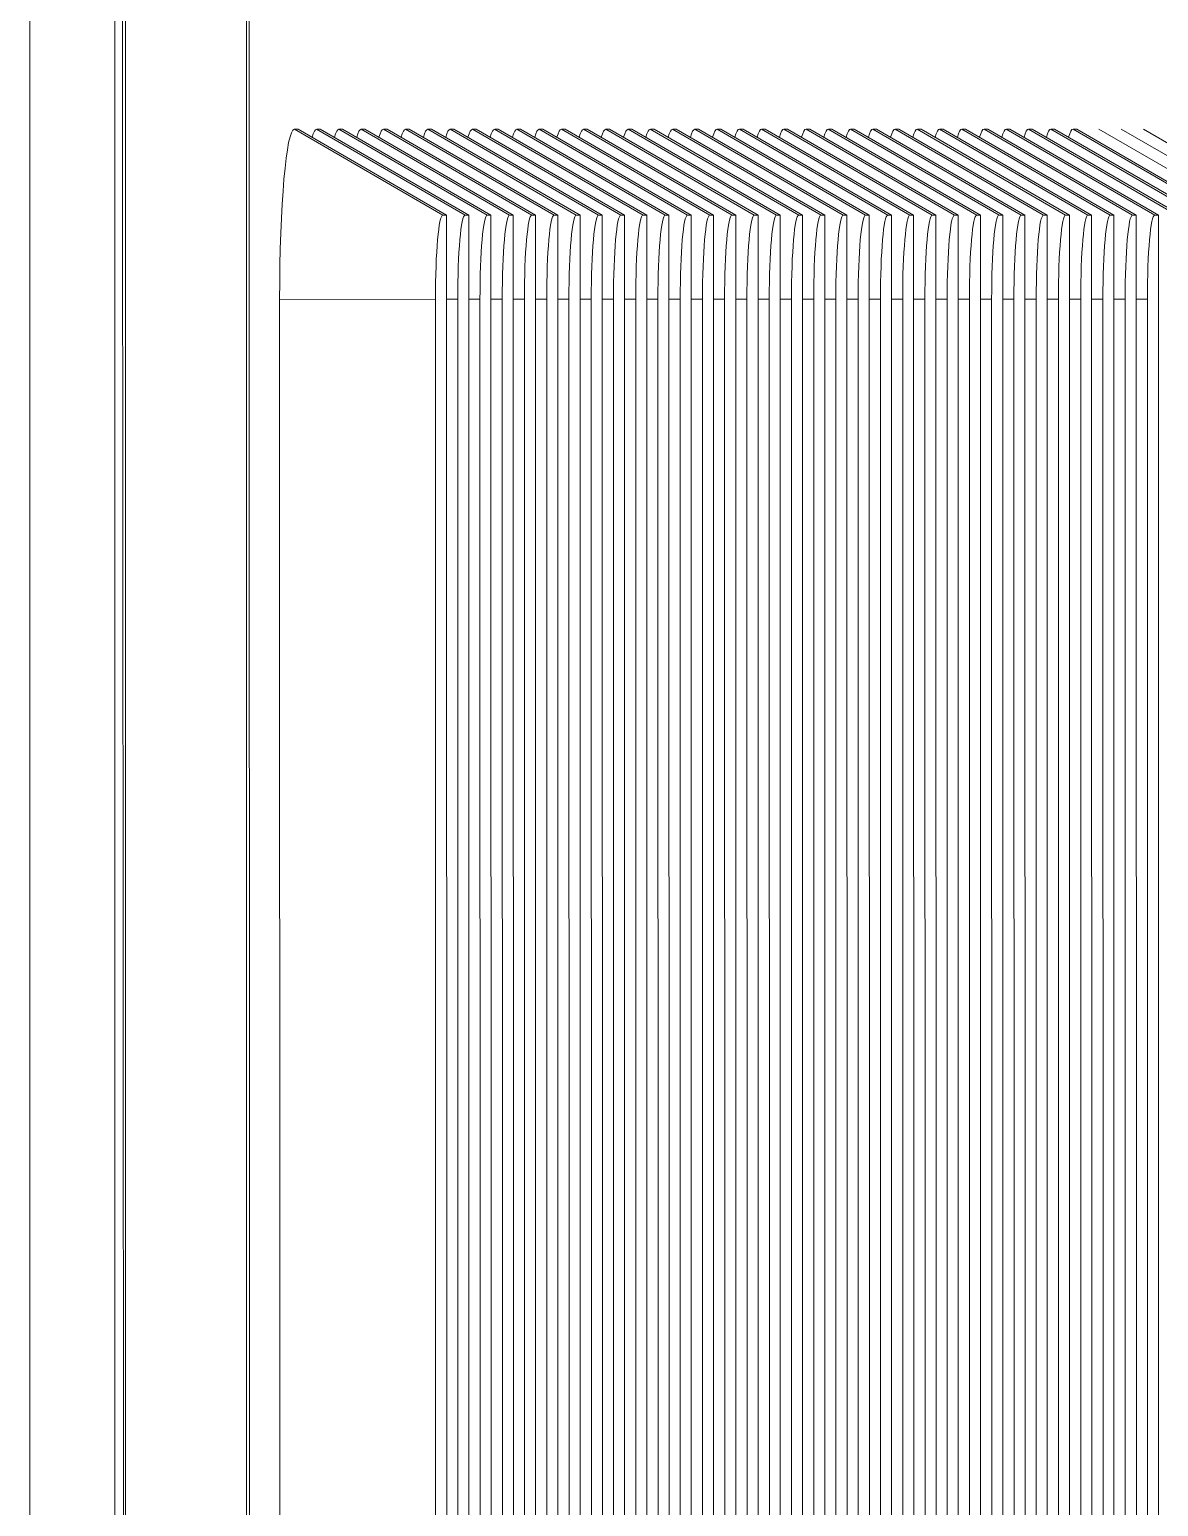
# Model space of a CAD drawing. Header units: millimetres. Extents: x -159872 to 386485, y -250577 to 158966.
# Drawn here: x 371085.5 to 371138.6, y 3021.8 to 3091.3 of the extents above; entities that cross this region are included whole.
import ezdxf

# ---------------------------------------------------------------- set-up
doc = ezdxf.new("R2010")
doc.units = ezdxf.units.MM
doc.layers.add('LDS-equipment-kitchen equipment', color=3, linetype='Continuous', lineweight=13)

# ---------------------------------------------------------------- blocks, each defined once
blk = doc.blocks.new('Group-335')
at = {"layer": 'LDS-equipment-kitchen equipment', "lineweight": 5}
for p, q in [((310422.211, 39403.683), (310422.183, 39704.559)), ((310422.211, 39403.683), (310422.183, 39704.559)), ((310416.519, 39406.523), (310416.492, 39701.719)), ((310416.519, 39406.523), (310416.492, 39701.719)), ((310412, 39701.463), (310412.027, 39406.775)), ((310412, 39701.463), (310412.027, 39406.775)), ((310416.016, 39406.775), (310415.989, 39701.463)), ((310416.016, 39406.775), (310415.989, 39701.463)), ((310422.341, 39411.919), (310422.315, 39696.32)), ((310422.341, 39411.919), (310422.315, 39696.32)), ((310431.428, 39540.08), (310424.449, 39544.122)), ((310431.428, 39540.08), (310424.449, 39544.122)), ((310424.455, 39544.122), (310424.627, 39544.122)), ((310424.455, 39544.122), (310424.627, 39544.122)), ((310431.604, 39540.08), (310424.622, 39544.122)), ((310431.604, 39540.08), (310424.622, 39544.122)), ((310432.475, 39540.08), (310425.493, 39544.122)), ((310432.475, 39540.08), (310425.493, 39544.122)), ((310425.499, 39544.122), (310425.675, 39544.122)), ((310425.499, 39544.122), (310425.675, 39544.122)), ((310432.647, 39540.08), (310425.669, 39544.122)), ((310432.647, 39540.08), (310425.669, 39544.122)), ((310433.519, 39540.08), (310426.541, 39544.122)), ((310433.519, 39540.08), (310426.541, 39544.122)), ((310426.546, 39544.122), (310426.722, 39544.122)), ((310426.546, 39544.122), (310426.722, 39544.122)), ((310433.691, 39540.08), (310426.716, 39544.122)), ((310433.691, 39540.08), (310426.716, 39544.122)), ((310434.567, 39540.08), (310427.588, 39544.123)), ((310434.567, 39540.08), (310427.588, 39544.123)), ((310427.593, 39544.123), (310427.766, 39544.123)), ((310427.593, 39544.123), (310427.766, 39544.123)), ((310434.739, 39540.08), (310427.76, 39544.123)), ((310434.739, 39540.08), (310427.76, 39544.123)), ((310435.607, 39540.08), (310428.632, 39544.123)), ((310435.607, 39540.08), (310428.632, 39544.123)), ((310428.633, 39544.123), (310428.813, 39544.123)), ((310428.633, 39544.123), (310428.813, 39544.123)), ((310435.786, 39540.08), (310428.808, 39544.123)), ((310435.786, 39540.08), (310428.808, 39544.123)), ((310436.657, 39540.081), (310429.679, 39544.123)), ((310436.657, 39540.081), (310429.679, 39544.123)), ((310429.681, 39544.123), (310429.857, 39544.123)), ((310429.681, 39544.123), (310429.857, 39544.123)), ((310436.833, 39540.081), (310429.851, 39544.123)), ((310436.833, 39540.081), (310429.851, 39544.123)), ((310437.701, 39540.081), (310430.723, 39544.123)), ((310437.701, 39540.081), (310430.723, 39544.123)), ((310430.728, 39544.123), (310430.904, 39544.123)), ((310430.728, 39544.123), (310430.904, 39544.123)), ((310437.877, 39540.081), (310430.898, 39544.123)), ((310437.877, 39540.081), (310430.898, 39544.123)), ((310438.749, 39540.081), (310431.77, 39544.123)), ((310438.749, 39540.081), (310431.77, 39544.123)), ((310431.775, 39544.123), (310431.952, 39544.123)), ((310431.775, 39544.123), (310431.952, 39544.123)), ((310438.924, 39540.081), (310431.946, 39544.123)), ((310438.924, 39540.081), (310431.946, 39544.123)), ((310439.796, 39540.081), (310432.818, 39544.123)), ((310439.796, 39540.081), (310432.818, 39544.123)), ((310432.823, 39544.123), (310432.995, 39544.123)), ((310432.823, 39544.123), (310432.995, 39544.123)), ((310439.968, 39540.081), (310432.99, 39544.123)), ((310439.968, 39540.081), (310432.99, 39544.123)), ((310440.84, 39540.081), (310433.861, 39544.123)), ((310440.84, 39540.081), (310433.861, 39544.123)), ((310433.867, 39544.123), (310434.043, 39544.123)), ((310433.867, 39544.123), (310434.043, 39544.123)), ((310441.016, 39540.081), (310434.037, 39544.123)), ((310441.016, 39540.081), (310434.037, 39544.123)), ((310441.884, 39540.081), (310434.909, 39544.123)), ((310441.884, 39540.081), (310434.909, 39544.123)), ((310434.91, 39544.123), (310435.087, 39544.123)), ((310434.91, 39544.123), (310435.087, 39544.123)), ((310442.059, 39540.081), (310435.081, 39544.123)), ((310442.059, 39540.081), (310435.081, 39544.123)), ((310442.931, 39540.081), (310435.953, 39544.123)), ((310442.931, 39540.081), (310435.953, 39544.123)), ((310435.958, 39544.123), (310436.134, 39544.123)), ((310435.958, 39544.123), (310436.134, 39544.123)), ((310443.103, 39540.081), (310436.128, 39544.123)), ((310443.103, 39540.081), (310436.128, 39544.123)), ((310443.978, 39540.081), (310437, 39544.123)), ((310443.978, 39540.081), (310437, 39544.123)), ((310437.005, 39544.123), (310437.178, 39544.123)), ((310437.005, 39544.123), (310437.178, 39544.123)), ((310444.154, 39540.081), (310437.172, 39544.123)), ((310444.154, 39540.081), (310437.172, 39544.123)), ((310445.026, 39540.081), (310438.044, 39544.123)), ((310445.026, 39540.081), (310438.044, 39544.123)), ((310438.046, 39544.123), (310438.225, 39544.124)), ((310438.046, 39544.123), (310438.225, 39544.124)), ((310445.198, 39540.081), (310438.219, 39544.124)), ((310445.198, 39540.081), (310438.219, 39544.124)), ((310446.066, 39540.081), (310439.091, 39544.124)), ((310446.066, 39540.081), (310439.091, 39544.124)), ((310439.096, 39544.124), (310439.272, 39544.124)), ((310439.096, 39544.124), (310439.272, 39544.124)), ((310446.245, 39540.081), (310439.267, 39544.124)), ((310446.245, 39540.081), (310439.267, 39544.124)), ((310447.117, 39540.081), (310440.138, 39544.124)), ((310447.117, 39540.081), (310440.138, 39544.124)), ((310440.144, 39544.124), (310440.316, 39544.124)), ((310440.144, 39544.124), (310440.316, 39544.124)), ((310447.286, 39540.081), (310440.311, 39544.124)), ((310447.286, 39540.081), (310440.311, 39544.124)), ((310448.161, 39540.082), (310441.182, 39544.124)), ((310448.161, 39540.082), (310441.182, 39544.124)), ((310441.188, 39544.124), (310441.364, 39544.124)), ((310441.188, 39544.124), (310441.364, 39544.124)), ((310448.337, 39540.082), (310441.358, 39544.124)), ((310448.337, 39540.082), (310441.358, 39544.124)), ((310449.208, 39540.082), (310442.23, 39544.124)), ((310449.208, 39540.082), (310442.23, 39544.124)), ((310442.235, 39544.124), (310442.408, 39544.124)), ((310442.235, 39544.124), (310442.408, 39544.124)), ((310449.38, 39540.082), (310442.402, 39544.124)), ((310449.38, 39540.082), (310442.402, 39544.124)), ((310450.252, 39540.082), (310443.274, 39544.124)), ((310450.252, 39540.082), (310443.274, 39544.124)), ((310443.279, 39544.124), (310443.455, 39544.124)), ((310443.279, 39544.124), (310443.455, 39544.124)), ((310450.428, 39540.082), (310443.449, 39544.124)), ((310450.428, 39540.082), (310443.449, 39544.124)), ((310451.299, 39540.082), (310444.321, 39544.124)), ((310451.299, 39540.082), (310444.321, 39544.124)), ((310444.323, 39544.124), (310444.502, 39544.124)), ((310444.323, 39544.124), (310444.502, 39544.124)), ((310451.475, 39540.082), (310444.496, 39544.124)), ((310451.475, 39540.082), (310444.496, 39544.124)), ((310452.343, 39540.082), (310445.368, 39544.124)), ((310452.343, 39540.082), (310445.368, 39544.124)), ((310445.373, 39544.124), (310445.546, 39544.124)), ((310445.373, 39544.124), (310445.546, 39544.124)), ((310452.519, 39540.082), (310445.54, 39544.124)), ((310452.519, 39540.082), (310445.54, 39544.124)), ((310453.39, 39540.082), (310446.412, 39544.124)), ((310453.39, 39540.082), (310446.412, 39544.124)), ((310446.417, 39544.124), (310446.593, 39544.124)), ((310446.417, 39544.124), (310446.593, 39544.124)), ((310453.563, 39540.082), (310446.588, 39544.124)), ((310453.563, 39540.082), (310446.588, 39544.124)), ((310454.438, 39540.082), (310447.459, 39544.124)), ((310454.438, 39540.082), (310447.459, 39544.124)), ((310447.465, 39544.124), (310447.637, 39544.124)), ((310447.465, 39544.124), (310447.637, 39544.124)), ((310454.61, 39540.082), (310447.632, 39544.124)), ((310454.61, 39540.082), (310447.632, 39544.124)), ((310455.478, 39540.082), (310448.503, 39544.124)), ((310455.478, 39540.082), (310448.503, 39544.124)), ((310448.505, 39544.124), (310448.685, 39544.124)), ((310448.505, 39544.124), (310448.685, 39544.124)), ((310455.657, 39540.082), (310448.679, 39544.124)), ((310455.657, 39540.082), (310448.679, 39544.124)), ((310456.529, 39540.082), (310449.551, 39544.125)), ((310456.529, 39540.082), (310449.551, 39544.125)), ((310449.556, 39544.125), (310449.728, 39544.125)), ((310449.556, 39544.125), (310449.728, 39544.125)), ((310456.705, 39540.082), (310449.723, 39544.125)), ((310456.705, 39540.082), (310449.723, 39544.125)), ((310457.576, 39540.082), (310450.594, 39544.125)), ((310457.576, 39540.082), (310450.594, 39544.125)), ((310450.6, 39544.125), (310450.776, 39544.125)), ((310450.6, 39544.125), (310450.776, 39544.125)), ((310457.749, 39540.082), (310450.77, 39544.125)), ((310457.749, 39540.082), (310450.77, 39544.125)), ((310458.62, 39540.083), (310451.642, 39544.125)), ((310458.62, 39540.083), (310451.642, 39544.125)), ((310451.647, 39544.125), (310451.823, 39544.125)), ((310451.647, 39544.125), (310451.823, 39544.125)), ((310458.796, 39540.083), (310451.817, 39544.125)), ((310458.796, 39540.083), (310451.817, 39544.125)), ((310459.668, 39540.083), (310452.689, 39544.125)), ((310459.668, 39540.083), (310452.689, 39544.125)), ((310452.694, 39544.125), (310452.867, 39544.125)), ((310452.694, 39544.125), (310452.867, 39544.125)), ((310459.84, 39540.083), (310452.861, 39544.125)), ((310459.84, 39540.083), (310452.861, 39544.125)), ((310460.708, 39540.083), (310453.733, 39544.125)), ((310460.708, 39540.083), (310453.733, 39544.125)), ((310453.738, 39544.125), (310453.914, 39544.125)), ((310453.738, 39544.125), (310453.914, 39544.125)), ((310460.887, 39540.083), (310453.909, 39544.125)), ((310460.887, 39540.083), (310453.909, 39544.125)), ((310461.755, 39540.083), (310454.78, 39544.125)), ((310461.755, 39540.083), (310454.78, 39544.125)), ((310454.782, 39544.125), (310454.958, 39544.125)), ((310454.782, 39544.125), (310454.958, 39544.125)), ((310461.928, 39540.083), (310454.952, 39544.125)), ((310461.928, 39540.083), (310454.952, 39544.125)), ((310462.803, 39540.083), (310455.824, 39544.125)), ((310462.803, 39540.083), (310455.824, 39544.125)), ((310455.829, 39544.125), (310456.006, 39544.125)), ((310455.829, 39544.125), (310456.006, 39544.125)), ((310462.975, 39540.083), (310456, 39544.125)), ((310462.975, 39540.083), (310456, 39544.125)), ((310463.85, 39540.083), (310456.871, 39544.125)), ((310463.85, 39540.083), (310456.871, 39544.125)), ((310456.877, 39544.125), (310457.053, 39544.125)), ((310456.877, 39544.125), (310457.053, 39544.125)), ((310464.026, 39540.083), (310457.047, 39544.125)), ((310464.026, 39540.083), (310457.047, 39544.125)), ((310464.897, 39540.083), (310457.919, 39544.125)), ((310464.897, 39540.083), (310457.919, 39544.125)), ((310457.924, 39544.125), (310458.097, 39544.125)), ((310457.924, 39544.125), (310458.097, 39544.125)), ((310465.069, 39540.083), (310458.091, 39544.125)), ((310465.069, 39540.083), (310458.091, 39544.125)), ((310465.941, 39540.083), (310458.963, 39544.125)), ((310465.941, 39540.083), (310458.963, 39544.125)), ((310458.964, 39544.125), (310459.144, 39544.125)), ((310458.964, 39544.125), (310459.144, 39544.125)), ((310466.117, 39540.083), (310459.138, 39544.125)), ((310466.117, 39540.083), (310459.138, 39544.125)), ((310466.985, 39540.083), (310460.01, 39544.126)), ((310466.985, 39540.083), (310460.01, 39544.126)), ((310460.015, 39544.126), (310460.188, 39544.126)), ((310460.015, 39544.126), (310460.188, 39544.126)), ((310467.161, 39540.083), (310460.182, 39544.126)), ((310467.161, 39540.083), (310460.182, 39544.126)), ((310468.032, 39540.083), (310461.054, 39544.126)), ((310468.032, 39540.083), (310461.054, 39544.126)), ((310461.059, 39544.126), (310461.235, 39544.126)), ((310461.059, 39544.126), (310461.235, 39544.126)), ((310468.205, 39540.083), (310461.229, 39544.126)), ((310468.205, 39540.083), (310461.229, 39544.126)), ((310469.252, 39540.084), (310462.273, 39544.126)), ((310469.252, 39540.084), (310462.273, 39544.126)), ((310470.299, 39540.084), (310463.321, 39544.126)), ((310470.299, 39540.084), (310463.321, 39544.126)), ((310471.346, 39540.084), (310464.368, 39544.126)), ((310471.346, 39540.084), (310464.368, 39544.126)), ((310431.428, 39540.08), (310431.604, 39540.08)), ((310431.428, 39540.08), (310431.604, 39540.08)), ((310431.604, 39540.08), (310431.613, 39443.161)), ((310431.604, 39540.08), (310431.613, 39443.161)), ((310432.475, 39540.08), (310432.648, 39540.08)), ((310432.475, 39540.08), (310432.648, 39540.08)), ((310432.647, 39540.08), (310432.656, 39443.161)), ((310432.647, 39540.08), (310432.656, 39443.161)), ((310433.519, 39540.08), (310433.695, 39540.08)), ((310433.519, 39540.08), (310433.695, 39540.08)), ((310433.691, 39540.08), (310433.7, 39443.161)), ((310433.691, 39540.08), (310433.7, 39443.161)), ((310434.567, 39540.08), (310434.739, 39540.08)), ((310434.567, 39540.08), (310434.739, 39540.08)), ((310434.739, 39540.08), (310434.748, 39443.161)), ((310434.739, 39540.08), (310434.748, 39443.161)), ((310435.607, 39540.08), (310435.787, 39540.08)), ((310435.607, 39540.08), (310435.787, 39540.08)), ((310435.786, 39540.08), (310435.795, 39443.161)), ((310435.786, 39540.08), (310435.795, 39443.161)), ((310436.657, 39540.081), (310436.834, 39540.081)), ((310436.657, 39540.081), (310436.834, 39540.081)), ((310436.833, 39540.081), (310436.842, 39443.161)), ((310436.833, 39540.081), (310436.842, 39443.161)), ((310437.701, 39540.081), (310437.878, 39540.081)), ((310437.701, 39540.081), (310437.878, 39540.081)), ((310437.877, 39540.081), (310437.886, 39443.161)), ((310437.877, 39540.081), (310437.886, 39443.161)), ((310438.749, 39540.081), (310438.925, 39540.081)), ((310438.749, 39540.081), (310438.925, 39540.081)), ((310438.924, 39540.081), (310438.933, 39443.161)), ((310438.924, 39540.081), (310438.933, 39443.161)), ((310439.796, 39540.081), (310439.969, 39540.081)), ((310439.796, 39540.081), (310439.969, 39540.081)), ((310439.968, 39540.081), (310439.977, 39443.161)), ((310439.968, 39540.081), (310439.977, 39443.161)), ((310440.84, 39540.081), (310441.016, 39540.081)), ((310440.84, 39540.081), (310441.016, 39540.081)), ((310441.016, 39540.081), (310441.025, 39443.162)), ((310441.016, 39540.081), (310441.025, 39443.162)), ((310441.884, 39540.081), (310442.06, 39540.081)), ((310441.884, 39540.081), (310442.06, 39540.081)), ((310442.059, 39540.081), (310442.068, 39443.162)), ((310442.059, 39540.081), (310442.068, 39443.162)), ((310442.931, 39540.081), (310443.108, 39540.081)), ((310442.931, 39540.081), (310443.108, 39540.081)), ((310443.103, 39540.081), (310443.112, 39443.162)), ((310443.103, 39540.081), (310443.112, 39443.162)), ((310443.978, 39540.081), (310444.155, 39540.081)), ((310443.978, 39540.081), (310444.155, 39540.081)), ((310444.154, 39540.081), (310444.163, 39443.162)), ((310444.154, 39540.081), (310444.163, 39443.162)), ((310445.026, 39540.081), (310445.198, 39540.081)), ((310445.026, 39540.081), (310445.198, 39540.081)), ((310445.198, 39540.081), (310445.207, 39443.162)), ((310445.198, 39540.081), (310445.207, 39443.162)), ((310446.066, 39540.081), (310446.246, 39540.081)), ((310446.066, 39540.081), (310446.246, 39540.081)), ((310446.245, 39540.081), (310446.254, 39443.162)), ((310446.245, 39540.081), (310446.254, 39443.162)), ((310447.117, 39540.081), (310447.29, 39540.081)), ((310447.117, 39540.081), (310447.29, 39540.081)), ((310447.286, 39540.081), (310447.294, 39443.162)), ((310447.286, 39540.081), (310447.294, 39443.162)), ((310448.161, 39540.082), (310448.337, 39540.082)), ((310448.161, 39540.082), (310448.337, 39540.082)), ((310448.337, 39540.082), (310448.345, 39443.162)), ((310448.337, 39540.082), (310448.345, 39443.162)), ((310449.208, 39540.082), (310449.385, 39540.082)), ((310449.208, 39540.082), (310449.385, 39540.082)), ((310449.38, 39540.082), (310449.389, 39443.162)), ((310449.38, 39540.082), (310449.389, 39443.162)), ((310450.252, 39540.082), (310450.429, 39540.082)), ((310450.252, 39540.082), (310450.429, 39540.082)), ((310450.428, 39540.082), (310450.437, 39443.162)), ((310450.428, 39540.082), (310450.437, 39443.162)), ((310451.299, 39540.082), (310451.476, 39540.082)), ((310451.299, 39540.082), (310451.476, 39540.082)), ((310451.475, 39540.082), (310451.484, 39443.162)), ((310451.475, 39540.082), (310451.484, 39443.162)), ((310452.343, 39540.082), (310452.52, 39540.082)), ((310452.343, 39540.082), (310452.52, 39540.082)), ((310452.519, 39540.082), (310452.528, 39443.163)), ((310452.519, 39540.082), (310452.528, 39443.163)), ((310453.39, 39540.082), (310453.567, 39540.082)), ((310453.39, 39540.082), (310453.567, 39540.082)), ((310453.563, 39540.082), (310453.572, 39443.163)), ((310453.563, 39540.082), (310453.572, 39443.163)), ((310454.438, 39540.082), (310454.61, 39540.082)), ((310454.438, 39540.082), (310454.61, 39540.082)), ((310454.61, 39540.082), (310454.619, 39443.163)), ((310454.61, 39540.082), (310454.619, 39443.163)), ((310455.478, 39540.082), (310455.658, 39540.082)), ((310455.478, 39540.082), (310455.658, 39540.082)), ((310455.657, 39540.082), (310455.666, 39443.163)), ((310455.657, 39540.082), (310455.666, 39443.163)), ((310456.529, 39540.082), (310456.706, 39540.082)), ((310456.529, 39540.082), (310456.706, 39540.082)), ((310456.705, 39540.082), (310456.714, 39443.163)), ((310456.705, 39540.082), (310456.714, 39443.163)), ((310457.576, 39540.082), (310457.749, 39540.082)), ((310457.576, 39540.082), (310457.749, 39540.082)), ((310457.749, 39540.082), (310457.758, 39443.163)), ((310457.749, 39540.082), (310457.758, 39443.163)), ((310458.62, 39540.083), (310458.797, 39540.083)), ((310458.62, 39540.083), (310458.797, 39540.083)), ((310458.796, 39540.083), (310458.805, 39443.163)), ((310458.796, 39540.083), (310458.805, 39443.163)), ((310459.668, 39540.083), (310459.84, 39540.083)), ((310459.668, 39540.083), (310459.84, 39540.083)), ((310459.84, 39540.083), (310459.849, 39443.163)), ((310459.84, 39540.083), (310459.849, 39443.163)), ((310460.708, 39540.083), (310460.888, 39540.083)), ((310460.708, 39540.083), (310460.888, 39540.083)), ((310460.887, 39540.083), (310460.896, 39443.163)), ((310460.887, 39540.083), (310460.896, 39443.163)), ((310461.755, 39540.083), (310461.932, 39540.083)), ((310461.755, 39540.083), (310461.932, 39540.083)), ((310461.928, 39540.083), (310461.936, 39443.163)), ((310461.928, 39540.083), (310461.936, 39443.163)), ((310462.803, 39540.083), (310462.979, 39540.083)), ((310462.803, 39540.083), (310462.979, 39540.083)), ((310462.975, 39540.083), (310462.984, 39443.164)), ((310462.975, 39540.083), (310462.984, 39443.164)), ((310463.85, 39540.083), (310464.026, 39540.083)), ((310463.85, 39540.083), (310464.026, 39540.083)), ((310464.026, 39540.083), (310464.035, 39443.164)), ((310464.026, 39540.083), (310464.035, 39443.164)), ((310464.897, 39540.083), (310465.07, 39540.083)), ((310464.897, 39540.083), (310465.07, 39540.083)), ((310465.069, 39540.083), (310465.078, 39443.164)), ((310465.069, 39540.083), (310465.078, 39443.164)), ((310423.764, 39447.121), (310423.756, 39536.121)), ((310423.764, 39447.121), (310423.756, 39536.121)), ((310431.08, 39536.12), (310423.756, 39536.119)), ((310431.08, 39536.12), (310423.756, 39536.119)), ((310431.089, 39447.122), (310431.08, 39536.121)), ((310431.089, 39447.122), (310431.08, 39536.121)), ((310432.128, 39536.12), (310431.606, 39536.12)), ((310432.128, 39536.12), (310431.606, 39536.12)), ((310432.136, 39447.122), (310432.128, 39536.121)), ((310432.136, 39447.122), (310432.128, 39536.121)), ((310433.175, 39536.12), (310432.649, 39536.12)), ((310433.175, 39536.12), (310432.649, 39536.12)), ((310433.183, 39447.122), (310433.175, 39536.122)), ((310433.183, 39447.122), (310433.175, 39536.122)), ((310434.222, 39536.12), (310433.696, 39536.12)), ((310434.222, 39536.12), (310433.696, 39536.12)), ((310434.23, 39447.122), (310434.222, 39536.122)), ((310434.23, 39447.122), (310434.222, 39536.122)), ((310435.262, 39536.12), (310434.74, 39536.12)), ((310435.262, 39536.12), (310434.74, 39536.12)), ((310435.271, 39447.122), (310435.262, 39536.122)), ((310435.271, 39447.122), (310435.262, 39536.122)), ((310436.313, 39536.12), (310435.788, 39536.12)), ((310436.313, 39536.12), (310435.788, 39536.12)), ((310436.322, 39447.122), (310436.313, 39536.122)), ((310436.322, 39447.122), (310436.313, 39536.122)), ((310437.357, 39536.121), (310436.835, 39536.12)), ((310437.357, 39536.121), (310436.835, 39536.12)), ((310437.366, 39447.123), (310437.357, 39536.122)), ((310437.366, 39447.123), (310437.357, 39536.122)), ((310438.405, 39536.121), (310437.879, 39536.121)), ((310438.405, 39536.121), (310437.879, 39536.121)), ((310438.413, 39447.123), (310438.405, 39536.122)), ((310438.413, 39447.123), (310438.405, 39536.122)), ((310439.452, 39536.121), (310438.926, 39536.121)), ((310439.452, 39536.121), (310438.926, 39536.121)), ((310439.46, 39447.123), (310439.452, 39536.122)), ((310439.46, 39447.123), (310439.452, 39536.122)), ((310440.496, 39536.121), (310439.97, 39536.121)), ((310440.496, 39536.121), (310439.97, 39536.121)), ((310440.504, 39447.123), (310440.496, 39536.122)), ((310440.504, 39447.123), (310440.496, 39536.122)), ((310441.54, 39536.121), (310441.017, 39536.121)), ((310441.54, 39536.121), (310441.017, 39536.121)), ((310441.548, 39447.123), (310441.54, 39536.122)), ((310441.548, 39447.123), (310441.54, 39536.122)), ((310442.587, 39536.121), (310442.061, 39536.121)), ((310442.587, 39536.121), (310442.061, 39536.121)), ((310442.595, 39447.123), (310442.587, 39536.122)), ((310442.595, 39447.123), (310442.587, 39536.122)), ((310443.634, 39536.121), (310443.108, 39536.121)), ((310443.634, 39536.121), (310443.108, 39536.121)), ((310443.643, 39447.123), (310443.634, 39536.122)), ((310443.643, 39447.123), (310443.634, 39536.122)), ((310444.675, 39536.121), (310444.156, 39536.121)), ((310444.675, 39536.121), (310444.156, 39536.121)), ((310444.683, 39447.123), (310444.675, 39536.123)), ((310444.683, 39447.123), (310444.675, 39536.123)), ((310445.726, 39536.121), (310445.2, 39536.121)), ((310445.726, 39536.121), (310445.2, 39536.121)), ((310445.734, 39447.123), (310445.726, 39536.123)), ((310445.734, 39447.123), (310445.726, 39536.123)), ((310446.773, 39536.121), (310446.247, 39536.121)), ((310446.773, 39536.121), (310446.247, 39536.121)), ((310446.781, 39447.123), (310446.773, 39536.123)), ((310446.781, 39447.123), (310446.773, 39536.123)), ((310447.817, 39536.121), (310447.291, 39536.121)), ((310447.817, 39536.121), (310447.291, 39536.121)), ((310447.825, 39447.123), (310447.817, 39536.123)), ((310447.825, 39447.123), (310447.817, 39536.123)), ((310448.864, 39536.122), (310448.338, 39536.122)), ((310448.864, 39536.122), (310448.338, 39536.122)), ((310448.872, 39447.124), (310448.864, 39536.123)), ((310448.872, 39447.124), (310448.864, 39536.123)), ((310449.904, 39536.122), (310449.386, 39536.122)), ((310449.904, 39536.122), (310449.386, 39536.122)), ((310449.913, 39447.124), (310449.904, 39536.123)), ((310449.913, 39447.124), (310449.904, 39536.123)), ((310450.952, 39536.122), (310450.43, 39536.122)), ((310450.952, 39536.122), (310450.43, 39536.122)), ((310450.96, 39447.124), (310450.952, 39536.123)), ((310450.96, 39447.124), (310450.952, 39536.123)), ((310452.002, 39536.122), (310451.476, 39536.122)), ((310452.002, 39536.122), (310451.476, 39536.122)), ((310452.011, 39447.124), (310452.002, 39536.123)), ((310452.011, 39447.124), (310452.002, 39536.123)), ((310453.046, 39536.122), (310452.52, 39536.122)), ((310453.046, 39536.122), (310452.52, 39536.122)), ((310453.054, 39447.124), (310453.046, 39536.123)), ((310453.054, 39447.124), (310453.046, 39536.123)), ((310454.094, 39536.122), (310453.568, 39536.122)), ((310454.094, 39536.122), (310453.568, 39536.122)), ((310454.102, 39447.124), (310454.094, 39536.123)), ((310454.102, 39447.124), (310454.094, 39536.123)), ((310455.138, 39536.122), (310454.612, 39536.122)), ((310455.138, 39536.122), (310454.612, 39536.122)), ((310455.146, 39447.124), (310455.138, 39536.124)), ((310455.146, 39447.124), (310455.138, 39536.124)), ((310456.181, 39536.122), (310455.659, 39536.122)), ((310456.181, 39536.122), (310455.659, 39536.122)), ((310456.19, 39447.124), (310456.181, 39536.124)), ((310456.19, 39447.124), (310456.181, 39536.124)), ((310457.229, 39536.122), (310456.707, 39536.122)), ((310457.229, 39536.122), (310456.707, 39536.122)), ((310457.237, 39447.124), (310457.229, 39536.124)), ((310457.237, 39447.124), (310457.229, 39536.124)), ((310458.276, 39536.122), (310457.75, 39536.122)), ((310458.276, 39536.122), (310457.75, 39536.122)), ((310458.284, 39447.124), (310458.276, 39536.124)), ((310458.284, 39447.124), (310458.276, 39536.124)), ((310459.323, 39536.123), (310458.797, 39536.122)), ((310459.323, 39536.123), (310458.797, 39536.122)), ((310459.331, 39447.125), (310459.323, 39536.124)), ((310459.331, 39447.125), (310459.323, 39536.124)), ((310460.367, 39536.123), (310459.841, 39536.123)), ((310460.367, 39536.123), (310459.841, 39536.123)), ((310460.375, 39447.125), (310460.367, 39536.124)), ((310460.375, 39447.125), (310460.367, 39536.124)), ((310461.415, 39536.123), (310460.889, 39536.123)), ((310461.415, 39536.123), (310460.889, 39536.123)), ((310461.423, 39447.125), (310461.415, 39536.124)), ((310461.423, 39447.125), (310461.415, 39536.124)), ((310462.458, 39536.123), (310461.933, 39536.123)), ((310462.458, 39536.123), (310461.933, 39536.123)), ((310462.467, 39447.125), (310462.458, 39536.124)), ((310462.467, 39447.125), (310462.458, 39536.124)), ((310463.506, 39536.123), (310462.98, 39536.123)), ((310463.506, 39536.123), (310462.98, 39536.123)), ((310463.514, 39447.125), (310463.506, 39536.124)), ((310463.514, 39447.125), (310463.506, 39536.124)), ((310464.55, 39536.123), (310464.027, 39536.123)), ((310464.55, 39536.123), (310464.027, 39536.123)), ((310464.558, 39447.125), (310464.55, 39536.124)), ((310464.558, 39447.125), (310464.55, 39536.124))]:
    blk.add_line(p, q, dxfattribs=at)
at = {"layer": 'LDS-equipment-kitchen equipment', "lineweight": 5, "transparency": 33554687}
for points in [[(310416.392, 39517.212), (310416.365, 39541.818), (310416.363, 39566.421), (310416.385, 39591.027)], [(310416.392, 39517.212), (310416.365, 39541.818), (310416.363, 39566.421), (310416.385, 39591.027)], [(310423.756, 39536.119), (310423.756, 39540.536), (310424.069, 39544.12), (310424.45, 39544.12)], [(310423.756, 39536.119), (310423.756, 39540.536), (310424.069, 39544.12), (310424.45, 39544.12)], [(310425.288, 39543.74), (310425.359, 39543.994), (310425.422, 39544.121), (310425.5, 39544.121)], [(310425.288, 39543.74), (310425.359, 39543.994), (310425.422, 39544.121), (310425.5, 39544.121)], [(310426.332, 39543.74), (310426.403, 39543.994), (310426.473, 39544.121), (310426.547, 39544.121)], [(310426.332, 39543.74), (310426.403, 39543.994), (310426.473, 39544.121), (310426.547, 39544.121)], [(310427.38, 39543.74), (310427.45, 39543.994), (310427.517, 39544.121), (310427.595, 39544.121)], [(310427.38, 39543.74), (310427.45, 39543.994), (310427.517, 39544.121), (310427.595, 39544.121)], [(310428.424, 39543.74), (310428.494, 39543.994), (310428.565, 39544.121), (310428.639, 39544.121)], [(310428.424, 39543.74), (310428.494, 39543.994), (310428.565, 39544.121), (310428.639, 39544.121)], [(310429.471, 39543.74), (310429.541, 39543.994), (310429.612, 39544.121), (310429.686, 39544.121)], [(310429.471, 39543.74), (310429.541, 39543.994), (310429.612, 39544.121), (310429.686, 39544.121)], [(310430.515, 39543.74), (310430.589, 39543.994), (310430.652, 39544.121), (310430.73, 39544.121)], [(310430.515, 39543.74), (310430.589, 39543.994), (310430.652, 39544.121), (310430.73, 39544.121)], [(310431.562, 39543.74), (310431.632, 39543.994), (310431.699, 39544.121), (310431.777, 39544.121)], [(310431.562, 39543.74), (310431.632, 39543.994), (310431.699, 39544.121), (310431.777, 39544.121)], [(310432.609, 39543.741), (310432.68, 39543.995), (310432.75, 39544.121), (310432.824, 39544.121)], [(310432.609, 39543.741), (310432.68, 39543.995), (310432.75, 39544.121), (310432.824, 39544.121)], [(310433.65, 39543.741), (310433.724, 39543.995), (310433.791, 39544.122), (310433.868, 39544.122)], [(310433.65, 39543.741), (310433.724, 39543.995), (310433.791, 39544.122), (310433.868, 39544.122)], [(310434.701, 39543.741), (310434.771, 39543.995), (310434.842, 39544.122), (310434.916, 39544.122)], [(310434.701, 39543.741), (310434.771, 39543.995), (310434.842, 39544.122), (310434.916, 39544.122)], [(310435.748, 39543.741), (310435.815, 39543.995), (310435.885, 39544.122), (310435.959, 39544.122)], [(310435.748, 39543.741), (310435.815, 39543.995), (310435.885, 39544.122), (310435.959, 39544.122)], [(310436.792, 39543.741), (310436.862, 39543.995), (310436.933, 39544.122), (310437.007, 39544.122)], [(310436.792, 39543.741), (310436.862, 39543.995), (310436.933, 39544.122), (310437.007, 39544.122)], [(310437.839, 39543.741), (310437.909, 39543.995), (310437.973, 39544.122), (310438.051, 39544.122)], [(310437.839, 39543.741), (310437.909, 39543.995), (310437.973, 39544.122), (310438.051, 39544.122)], [(310438.879, 39543.741), (310438.953, 39543.995), (310439.02, 39544.122), (310439.098, 39544.122)], [(310438.879, 39543.741), (310438.953, 39543.995), (310439.02, 39544.122), (310439.098, 39544.122)], [(310439.927, 39543.741), (310440.001, 39543.995), (310440.068, 39544.122), (310440.145, 39544.122)], [(310439.927, 39543.741), (310440.001, 39543.995), (310440.068, 39544.122), (310440.145, 39544.122)], [(310440.974, 39543.741), (310441.044, 39543.995), (310441.111, 39544.122), (310441.189, 39544.122)], [(310440.974, 39543.741), (310441.044, 39543.995), (310441.111, 39544.122), (310441.189, 39544.122)], [(310442.021, 39543.741), (310442.091, 39543.995), (310442.158, 39544.122), (310442.236, 39544.122)], [(310442.021, 39543.741), (310442.091, 39543.995), (310442.158, 39544.122), (310442.236, 39544.122)], [(310443.069, 39543.742), (310443.139, 39543.996), (310443.206, 39544.122), (310443.28, 39544.122)], [(310443.069, 39543.742), (310443.139, 39543.996), (310443.206, 39544.122), (310443.28, 39544.122)], [(310444.112, 39543.742), (310444.183, 39543.996), (310444.253, 39544.123), (310444.328, 39544.123)], [(310444.112, 39543.742), (310444.183, 39543.996), (310444.253, 39544.123), (310444.328, 39544.123)], [(310445.156, 39543.742), (310445.23, 39543.996), (310445.297, 39544.123), (310445.375, 39544.123)], [(310445.156, 39543.742), (310445.23, 39543.996), (310445.297, 39544.123), (310445.375, 39544.123)], [(310446.204, 39543.742), (310446.274, 39543.996), (310446.345, 39544.123), (310446.419, 39544.123)], [(310446.204, 39543.742), (310446.274, 39543.996), (310446.345, 39544.123), (310446.419, 39544.123)], [(310447.251, 39543.742), (310447.322, 39543.996), (310447.389, 39544.123), (310447.466, 39544.123)], [(310447.251, 39543.742), (310447.322, 39543.996), (310447.389, 39544.123), (310447.466, 39544.123)], [(310448.291, 39543.742), (310448.365, 39543.996), (310448.432, 39544.123), (310448.51, 39544.123)], [(310448.291, 39543.742), (310448.365, 39543.996), (310448.432, 39544.123), (310448.51, 39544.123)], [(310449.342, 39543.742), (310449.412, 39543.996), (310449.483, 39544.123), (310449.557, 39544.123)], [(310449.342, 39543.742), (310449.412, 39543.996), (310449.483, 39544.123), (310449.557, 39544.123)], [(310450.389, 39543.742), (310450.46, 39543.996), (310450.527, 39544.123), (310450.601, 39544.123)], [(310450.389, 39543.742), (310450.46, 39543.996), (310450.527, 39544.123), (310450.601, 39544.123)], [(310451.433, 39543.742), (310451.504, 39543.996), (310451.571, 39544.123), (310451.648, 39544.123)], [(310451.433, 39543.742), (310451.504, 39543.996), (310451.571, 39544.123), (310451.648, 39544.123)], [(310452.481, 39543.742), (310452.551, 39543.996), (310452.622, 39544.123), (310452.696, 39544.123)], [(310452.481, 39543.742), (310452.551, 39543.996), (310452.622, 39544.123), (310452.696, 39544.123)], [(310453.525, 39543.743), (310453.595, 39543.996), (310453.666, 39544.123), (310453.74, 39544.123)], [(310453.525, 39543.743), (310453.595, 39543.996), (310453.666, 39544.123), (310453.74, 39544.123)], [(310454.568, 39543.743), (310454.642, 39543.997), (310454.709, 39544.124), (310454.787, 39544.124)], [(310454.568, 39543.743), (310454.642, 39543.997), (310454.709, 39544.124), (310454.787, 39544.124)], [(310455.619, 39543.743), (310455.689, 39543.997), (310455.753, 39544.124), (310455.831, 39544.124)], [(310455.619, 39543.743), (310455.689, 39543.997), (310455.753, 39544.124), (310455.831, 39544.124)], [(310456.663, 39543.743), (310456.733, 39543.997), (310456.8, 39544.124), (310456.878, 39544.124)], [(310456.663, 39543.743), (310456.733, 39543.997), (310456.8, 39544.124), (310456.878, 39544.124)], [(310457.71, 39543.743), (310457.781, 39543.997), (310457.848, 39544.124), (310457.925, 39544.124)], [(310457.71, 39543.743), (310457.781, 39543.997), (310457.848, 39544.124), (310457.925, 39544.124)], [(310458.751, 39543.743), (310458.825, 39543.997), (310458.892, 39544.124), (310458.969, 39544.124)], [(310458.751, 39543.743), (310458.825, 39543.997), (310458.892, 39544.124), (310458.969, 39544.124)], [(310459.802, 39543.743), (310459.872, 39543.997), (310459.943, 39544.124), (310460.017, 39544.124)], [(310459.802, 39543.743), (310459.872, 39543.997), (310459.943, 39544.124), (310460.017, 39544.124)], [(310460.845, 39543.743), (310460.916, 39543.997), (310460.986, 39544.124), (310461.06, 39544.124)], [(310460.845, 39543.743), (310460.916, 39543.997), (310460.986, 39544.124), (310461.06, 39544.124)], [(310431.08, 39536.12), (310431.08, 39538.307), (310431.239, 39540.082), (310431.429, 39540.082)], [(310431.08, 39536.12), (310431.08, 39538.307), (310431.239, 39540.082), (310431.429, 39540.082)], [(310432.128, 39536.12), (310432.128, 39538.307), (310432.279, 39540.082), (310432.477, 39540.082)], [(310432.128, 39536.12), (310432.128, 39538.307), (310432.279, 39540.082), (310432.477, 39540.082)], [(310433.175, 39536.12), (310433.174, 39538.307), (310433.329, 39540.082), (310433.52, 39540.082)], [(310433.175, 39536.12), (310433.174, 39538.307), (310433.329, 39540.082), (310433.52, 39540.082)], [(310434.222, 39536.12), (310434.222, 39538.307), (310434.373, 39540.082), (310434.567, 39540.082)], [(310434.222, 39536.12), (310434.222, 39538.307), (310434.373, 39540.082), (310434.567, 39540.082)], [(310435.262, 39536.12), (310435.262, 39538.308), (310435.421, 39540.082), (310435.611, 39540.082)], [(310435.262, 39536.12), (310435.262, 39538.308), (310435.421, 39540.082), (310435.611, 39540.082)], [(310436.313, 39536.12), (310436.313, 39538.308), (310436.468, 39540.082), (310436.659, 39540.082)], [(310436.313, 39536.12), (310436.313, 39538.308), (310436.468, 39540.082), (310436.659, 39540.082)], [(310437.357, 39536.121), (310437.357, 39538.308), (310437.512, 39540.082), (310437.706, 39540.082)], [(310437.357, 39536.121), (310437.357, 39538.308), (310437.512, 39540.082), (310437.706, 39540.082)], [(310438.405, 39536.121), (310438.405, 39538.308), (310438.559, 39540.082), (310438.75, 39540.082)], [(310438.405, 39536.121), (310438.405, 39538.308), (310438.559, 39540.082), (310438.75, 39540.082)], [(310439.452, 39536.121), (310439.451, 39538.308), (310439.603, 39540.082), (310439.797, 39540.082)], [(310439.452, 39536.121), (310439.451, 39538.308), (310439.603, 39540.082), (310439.797, 39540.082)], [(310440.496, 39536.121), (310440.496, 39538.308), (310440.65, 39540.082), (310440.841, 39540.083)], [(310440.496, 39536.121), (310440.496, 39538.308), (310440.65, 39540.082), (310440.841, 39540.083)], [(310441.54, 39536.121), (310441.539, 39538.308), (310441.698, 39540.083), (310441.889, 39540.083)], [(310441.54, 39536.121), (310441.539, 39538.308), (310441.698, 39540.083), (310441.889, 39540.083)], [(310442.587, 39536.121), (310442.587, 39538.308), (310442.738, 39540.083), (310442.932, 39540.083)], [(310442.587, 39536.121), (310442.587, 39538.308), (310442.738, 39540.083), (310442.932, 39540.083)], [(310443.634, 39536.121), (310443.634, 39538.308), (310443.789, 39540.083), (310443.98, 39540.083)], [(310443.634, 39536.121), (310443.634, 39538.308), (310443.789, 39540.083), (310443.98, 39540.083)], [(310444.675, 39536.121), (310444.675, 39538.308), (310444.833, 39540.083), (310445.027, 39540.083)], [(310444.675, 39536.121), (310444.675, 39538.308), (310444.833, 39540.083), (310445.027, 39540.083)], [(310445.726, 39536.121), (310445.725, 39538.309), (310445.88, 39540.083), (310446.071, 39540.083)], [(310445.726, 39536.121), (310445.725, 39538.309), (310445.88, 39540.083), (310446.071, 39540.083)], [(310446.773, 39536.121), (310446.773, 39538.309), (310446.924, 39540.083), (310447.118, 39540.083)], [(310446.773, 39536.121), (310446.773, 39538.309), (310446.924, 39540.083), (310447.118, 39540.083)], [(310447.817, 39536.121), (310447.816, 39538.309), (310447.971, 39540.083), (310448.162, 39540.083)], [(310447.817, 39536.121), (310447.816, 39538.309), (310447.971, 39540.083), (310448.162, 39540.083)], [(310448.864, 39536.122), (310448.864, 39538.309), (310449.015, 39540.083), (310449.209, 39540.083)], [(310448.864, 39536.122), (310448.864, 39538.309), (310449.015, 39540.083), (310449.209, 39540.083)], [(310449.904, 39536.122), (310449.904, 39538.309), (310450.063, 39540.083), (310450.253, 39540.083)], [(310449.904, 39536.122), (310449.904, 39538.309), (310450.063, 39540.083), (310450.253, 39540.083)], [(310450.952, 39536.122), (310450.952, 39538.309), (310451.11, 39540.083), (310451.301, 39540.083)], [(310450.952, 39536.122), (310450.952, 39538.309), (310451.11, 39540.083), (310451.301, 39540.083)], [(310452.002, 39536.122), (310452.002, 39538.309), (310452.153, 39540.084), (310452.347, 39540.084)], [(310452.002, 39536.122), (310452.002, 39538.309), (310452.153, 39540.084), (310452.347, 39540.084)], [(310453.046, 39536.122), (310453.046, 39538.309), (310453.201, 39540.084), (310453.391, 39540.084)], [(310453.046, 39536.122), (310453.046, 39538.309), (310453.201, 39540.084), (310453.391, 39540.084)], [(310454.094, 39536.122), (310454.093, 39538.309), (310454.248, 39540.084), (310454.439, 39540.084)], [(310454.094, 39536.122), (310454.093, 39538.309), (310454.248, 39540.084), (310454.439, 39540.084)], [(310455.138, 39536.122), (310455.137, 39538.309), (310455.292, 39540.084), (310455.483, 39540.084)], [(310455.138, 39536.122), (310455.137, 39538.309), (310455.292, 39540.084), (310455.483, 39540.084)], [(310456.181, 39536.122), (310456.181, 39538.309), (310456.34, 39540.084), (310456.53, 39540.084)], [(310456.181, 39536.122), (310456.181, 39538.309), (310456.34, 39540.084), (310456.53, 39540.084)], [(310457.229, 39536.122), (310457.229, 39538.31), (310457.383, 39540.084), (310457.578, 39540.084)], [(310457.229, 39536.122), (310457.229, 39538.31), (310457.383, 39540.084), (310457.578, 39540.084)], [(310458.276, 39536.122), (310458.276, 39538.31), (310458.427, 39540.084), (310458.621, 39540.084)], [(310458.276, 39536.122), (310458.276, 39538.31), (310458.427, 39540.084), (310458.621, 39540.084)], [(310459.323, 39536.123), (310459.323, 39538.31), (310459.474, 39540.084), (310459.668, 39540.084)], [(310459.323, 39536.123), (310459.323, 39538.31), (310459.474, 39540.084), (310459.668, 39540.084)], [(310460.367, 39536.123), (310460.367, 39538.31), (310460.522, 39540.084), (310460.712, 39540.084)], [(310460.367, 39536.123), (310460.367, 39538.31), (310460.522, 39540.084), (310460.712, 39540.084)], [(310461.415, 39536.123), (310461.414, 39538.31), (310461.569, 39540.084), (310461.76, 39540.084)], [(310461.415, 39536.123), (310461.414, 39538.31), (310461.569, 39540.084), (310461.76, 39540.084)], [(310462.458, 39536.123), (310462.458, 39538.31), (310462.613, 39540.085), (310462.804, 39540.085)], [(310462.458, 39536.123), (310462.458, 39538.31), (310462.613, 39540.085), (310462.804, 39540.085)], [(310463.506, 39536.123), (310463.506, 39538.31), (310463.66, 39540.085), (310463.851, 39540.085)], [(310463.506, 39536.123), (310463.506, 39538.31), (310463.66, 39540.085), (310463.851, 39540.085)], [(310464.55, 39536.123), (310464.549, 39538.31), (310464.704, 39540.085), (310464.898, 39540.085)], [(310464.55, 39536.123), (310464.549, 39538.31), (310464.704, 39540.085), (310464.898, 39540.085)], [(310416.448, 39355.304), (310416.418, 39492.606), (310416.402, 39504.911), (310416.391, 39517.212)], [(310416.448, 39355.304), (310416.418, 39492.606), (310416.402, 39504.911), (310416.391, 39517.212)]]:
    blk.add_open_spline(points, degree=3, dxfattribs=at)
blk = doc.blocks.new('Group-337')
at = {"layer": 'LDS-equipment-kitchen equipment'}
blk.add_blockref('Group-335', (0, 0), dxfattribs=at)
blk = doc.blocks.new('Group-338')
at = {"layer": 'LDS-equipment-kitchen equipment'}
blk.add_blockref('Group-337', (0, 0), dxfattribs=at)

msp = doc.modelspace()

# ---------------------------------------------------------------- block references
at = {"layer": 'LDS-equipment-kitchen equipment', "color": 7}
msp.add_blockref('Group-338', (60673.51323, -36457.51522), dxfattribs=at)

doc.saveas('drawing.dxf')
